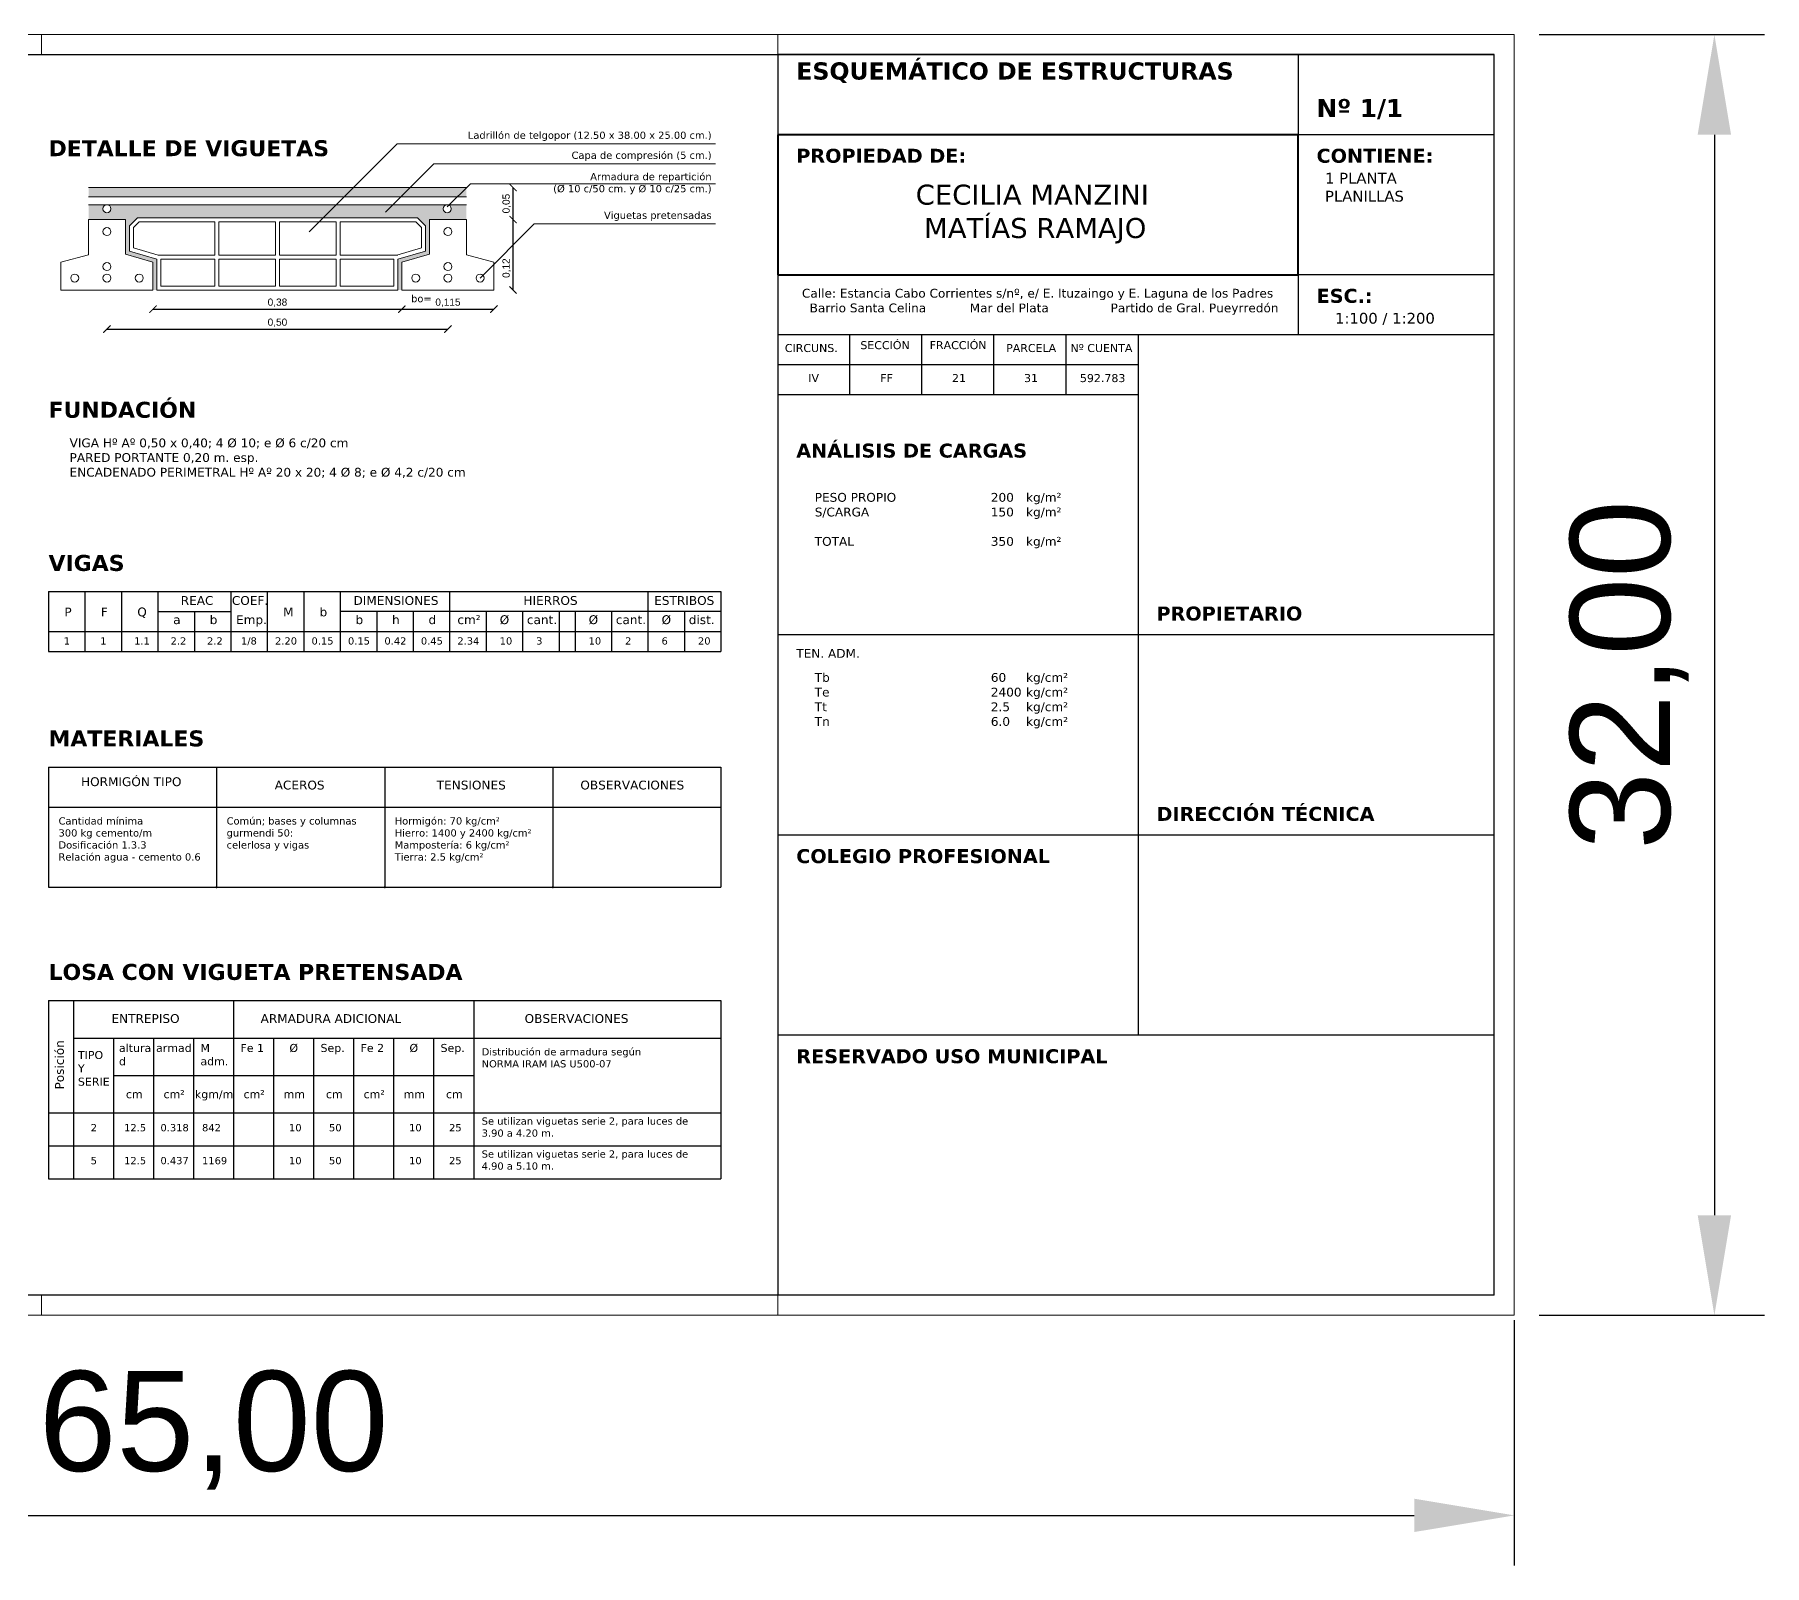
# Model space of a CAD drawing. Header units: millimetres. Extents: x 1433.9 to 1532.4, y 1432.4 to 1474.7.
# Drawn here: x 1489.17 to 1532.4, y 1432.42 to 1470.67 of the extents above; entities that cross this region are included whole.
import ezdxf

# ---------------------------------------------------------------- set-up
doc = ezdxf.new("R2010")
doc.units = ezdxf.units.MM
for name, color, linetype, lineweight in [('0.1', 50, 'Continuous', 0), ('0.2', 40, 'Continuous', 20), ('0.3', 30, 'Continuous', 30), ('0.5', 10, 'Continuous', 40), ('cotas', 104, 'Continuous', 18), ('nomenclatura', 41, 'Continuous', 18)]:
    doc.layers.add(name, color=color, linetype=linetype, lineweight=lineweight)
doc.layers.add('gris', color=252, linetype='Continuous', lineweight=18, true_color=0x696969)
doc.styles.get("Standard").update_dxf_attribs({"font": 'ARIAL.TTF'})
doc.dimstyles.new('BM-1en 100', dxfattribs={"dimtxt": 0.18, "dimasz": 0.18, "dimexe": 0.1, "dimexo": 0.1, "dimgap": 0.05, "dimtad": 1, "dimtxsty": 'Standard', "dimblk": 'ARCHTICK', "dimcen": -0.18, "dimadec": 0, "dimazin": 0, "dimtfac": 1, "dimtmove": 0, "dimatfit": 3, "dimldrblk": 'ARCHTICK', "dimfxl": 1, "dimarcsym": 0})
doc.dimstyles.new('ISO-25', dxfattribs={"dimtxt": 2.5, "dimasz": 2.5, "dimexe": 1.25, "dimexo": 0.625, "dimtad": 1, "dimtxsty": 'Standard', "dimcen": 2.5, "dimadec": 0, "dimazin": 0, "dimtfac": 1, "dimtmove": 0, "dimatfit": 3, "dimfxl": 1, "dimarcsym": 0})

# ---------------------------------------------------------------- blocks, each defined once
blk = doc.blocks.new('*D488')
at = {"layer": 'cotas', "color": 0, "lineweight": -2}
for p, q in [((1461.147, 1438.54), (1461.147, 1432.415)), ((1526.147, 1438.54), (1526.147, 1432.415)), ((1463.647, 1433.665), (1523.647, 1433.665))]:
    blk.add_line(p, q, dxfattribs=at)
at = {"layer": 'cotas', "color": 0}
for points in [[(1463.647, 1434.082), (1463.647, 1433.249), (1461.147, 1433.665)], [(1523.647, 1434.082), (1523.647, 1433.249), (1526.147, 1433.665)]]:
    blk.add_solid(points, dxfattribs=at)
at = {"layer": 'Defpoints', "color": 0}
for p in [(1461.147, 1439.165), (1526.147, 1439.165), (1526.147, 1433.665)]:
    blk.add_point(p, dxfattribs=at)
at = {"layer": 'cotas', "color": 0, "insert": (1493.647, 1435.793), "char_height": 2.5, "attachment_point": 5}
blk.add_mtext('65,00', dxfattribs=at)
blk = doc.blocks.new('*D476')
at = {"layer": 'cotas', "color": 0, "lineweight": -2}
for p, q in [((1526.772, 1470.665), (1532.397, 1470.665)), ((1531.147, 1468.165), (1531.147, 1441.165)), ((1526.772, 1438.665), (1532.397, 1438.665))]:
    blk.add_line(p, q, dxfattribs=at)
at = {"layer": 'cotas', "color": 0}
for points in [[(1530.73, 1468.165), (1531.564, 1468.165), (1531.147, 1470.665)], [(1530.73, 1441.165), (1531.564, 1441.165), (1531.147, 1438.665)]]:
    blk.add_solid(points, dxfattribs=at)
at = {"layer": 'Defpoints', "color": 0}
for p in [(1526.147, 1470.665), (1526.147, 1438.665), (1531.147, 1438.665)]:
    blk.add_point(p, dxfattribs=at)
at = {"layer": 'cotas', "color": 0, "insert": (1529.02, 1454.665), "char_height": 2.5, "attachment_point": 5, "rotation": 90}
blk.add_mtext('32,00', dxfattribs=at)
blk = doc.blocks.new('_ArchTick')
at = {"color": 0, "linetype": 'ByBlock', "const_width": 0.15}
blk.add_lwpolyline([(-0.5, -0.5), (0.5, 0.5)], dxfattribs=at)
blk = doc.blocks.new('*D524')
at = {"layer": 'cotas', "color": 0, "lineweight": -2}
blk.add_line((1492.133, 1463.806), (1498.353, 1463.806), dxfattribs=at)
at = {"layer": 'Defpoints', "color": 0}
for p in [(1492.133, 1463.806), (1498.353, 1463.806), (1498.353, 1463.806)]:
    blk.add_point(p, dxfattribs=at)
at = {"layer": 'cotas', "color": 0, "lineweight": -2, "xscale": 0.18, "yscale": 0.18, "zscale": 0.18, "rotation": 180}
blk.add_blockref('_ArchTick', (1492.133, 1463.806), dxfattribs=at)
at = {"layer": 'cotas', "color": 0, "lineweight": -2, "xscale": 0.18, "yscale": 0.18, "zscale": 0.18}
blk.add_blockref('_ArchTick', (1498.353, 1463.806), dxfattribs=at)
at = {"layer": 'cotas', "color": 0, "insert": (1495.243, 1463.964), "char_height": 0.18, "attachment_point": 5}
blk.add_mtext('0,38', dxfattribs=at)
blk = doc.blocks.new('*D525')
at = {"layer": 'cotas', "color": 0, "lineweight": -2}
blk.add_line((1490.983, 1463.306), (1499.503, 1463.306), dxfattribs=at)
at = {"layer": 'Defpoints', "color": 0}
for p in [(1490.983, 1463.306), (1499.503, 1463.306), (1499.503, 1463.306)]:
    blk.add_point(p, dxfattribs=at)
at = {"layer": 'cotas', "color": 0, "lineweight": -2, "xscale": 0.18, "yscale": 0.18, "zscale": 0.18, "rotation": 180}
blk.add_blockref('_ArchTick', (1490.983, 1463.306), dxfattribs=at)
at = {"layer": 'cotas', "color": 0, "lineweight": -2, "xscale": 0.18, "yscale": 0.18, "zscale": 0.18}
blk.add_blockref('_ArchTick', (1499.503, 1463.306), dxfattribs=at)
at = {"layer": 'cotas', "color": 0, "insert": (1495.243, 1463.464), "char_height": 0.18, "attachment_point": 5}
blk.add_mtext('0,50', dxfattribs=at)
blk = doc.blocks.new('*D526')
at = {"layer": 'cotas', "color": 0, "lineweight": -2}
blk.add_line((1498.353, 1463.806), (1500.653, 1463.806), dxfattribs=at)
at = {"layer": 'Defpoints', "color": 0}
for p in [(1498.353, 1463.806), (1500.653, 1463.806), (1500.653, 1463.806)]:
    blk.add_point(p, dxfattribs=at)
at = {"layer": 'cotas', "color": 0, "lineweight": -2, "xscale": 0.18, "yscale": 0.18, "zscale": 0.18, "rotation": 180}
blk.add_blockref('_ArchTick', (1498.353, 1463.806), dxfattribs=at)
at = {"layer": 'cotas', "color": 0, "lineweight": -2, "xscale": 0.18, "yscale": 0.18, "zscale": 0.18}
blk.add_blockref('_ArchTick', (1500.653, 1463.806), dxfattribs=at)
at = {"layer": 'cotas', "color": 0, "insert": (1499.503, 1463.964), "char_height": 0.18, "attachment_point": 5}
blk.add_mtext('0,115', dxfattribs=at)
blk = doc.blocks.new('*D527')
at = {"layer": 'cotas', "color": 0, "lineweight": -2}
blk.add_line((1501.13, 1464.283), (1501.13, 1466.043), dxfattribs=at)
at = {"layer": 'Defpoints', "color": 0}
for p in [(1501.13, 1466.043), (1501.13, 1466.043), (1501.13, 1464.283)]:
    blk.add_point(p, dxfattribs=at)
at = {"layer": 'cotas', "color": 0, "lineweight": -2, "xscale": 0.18, "yscale": 0.18, "zscale": 0.18}
for p, rotation in [((1501.13, 1466.043), 90), ((1501.13, 1464.283), 270)]:
    blk.add_blockref('_ArchTick', p, dxfattribs=dict(at, rotation=rotation))
at = {"layer": 'cotas', "color": 0, "insert": (1500.972, 1464.83), "char_height": 0.18, "attachment_point": 5, "rotation": 90}
blk.add_mtext('0,12', dxfattribs=at)
blk = doc.blocks.new('*D528')
at = {"layer": 'cotas', "color": 0, "lineweight": -2}
blk.add_line((1501.13, 1466.043), (1501.13, 1466.843), dxfattribs=at)
at = {"layer": 'Defpoints', "color": 0}
for p in [(1501.13, 1466.843), (1501.13, 1466.843), (1501.13, 1466.043)]:
    blk.add_point(p, dxfattribs=at)
at = {"layer": 'cotas', "color": 0, "lineweight": -2, "xscale": 0.18, "yscale": 0.18, "zscale": 0.18}
for p, rotation in [((1501.13, 1466.843), 90), ((1501.13, 1466.043), 270)]:
    blk.add_blockref('_ArchTick', p, dxfattribs=dict(at, rotation=rotation))
at = {"layer": 'cotas', "color": 0, "insert": (1500.972, 1466.443), "char_height": 0.18, "attachment_point": 5, "rotation": 90}
blk.add_mtext('0,05', dxfattribs=at)

msp = doc.modelspace()

# ---------------------------------------------------------------- hatches: boundary and pattern name
at = {"layer": 'gris'}
h = msp.add_hatch(dxfattribs=at)
h.set_pattern_fill('AR-SAND', color=256, scale=0.05, style=0)
h.set_pattern_definition([(37.5, (922.38278, 1171.87191), (-0.003149668, 0.096341188), [0, -0.076, 0, -0.085, 0, -0.08125]), (7.5, (922.38278, 1171.8719), (0.088488835, 0.141107303), [0, -0.041, 0, -0.0685, 0, -0.02625]), (327.5, (922.32128, 1171.87191), (0.155707093, 0.000282953), [0, -0.025, 0, -0.09, 0, -0.1175]), (317.5, (922.32128, 1171.8719), (0.15030633, 0.043883778), [0, -0.0125, 0, -0.059, 0, -0.0675])])
h.paths.add_polyline_path([(1499.963, 1466.843), (1490.523, 1466.843), (1490.523, 1466.612), (1499.963, 1466.612)])
h.paths.add_polyline_path([(1499.471, 1466.412), (1490.997, 1466.412, -0.372729), (1491.083, 1466.313, -1), (1490.883, 1466.313, -0.372729), (1490.968, 1466.412), (1490.523, 1466.412), (1490.523, 1466.043), (1491.443, 1466.043), (1491.443, 1465.183), (1492.133, 1464.983), (1492.133, 1464.283), (1492.233, 1464.283), (1492.233, 1465.058), (1491.543, 1465.258), (1491.543, 1465.883), (1491.743, 1466.083), (1498.743, 1466.083), (1498.943, 1465.883), (1498.943, 1465.258), (1498.253, 1465.058), (1498.253, 1464.283), (1498.353, 1464.283), (1498.353, 1464.983), (1499.043, 1465.183), (1499.043, 1466.043), (1499.963, 1466.043), (1499.963, 1466.412), (1499.5, 1466.412, -0.372729), (1499.585, 1466.313, -1), (1499.385, 1466.313, -0.372729)])

# ---------------------------------------------------------------- linework, layer by layer
at = {"layer": '0.1'}
for p, q in [((1499.963, 1466.843), (1490.523, 1466.843)), ((1490.523, 1466.612), (1499.963, 1466.612)), ((1490.523, 1466.412), (1499.963, 1466.412))]:
    msp.add_line(p, q, dxfattribs=at)
at = {"layer": '0.2'}
for p, q in [((1464.147, 1470.665), (1526.147, 1470.665)), ((1489.347, 1470.165), (1489.347, 1470.665)), ((1507.747, 1470.165), (1507.747, 1470.665)), ((1525.647, 1470.665), (1526.147, 1470.665)), ((1526.147, 1438.665), (1526.147, 1470.665)), ((1490.523, 1465.163), (1490.523, 1466.043)), ((1490.523, 1466.043), (1491.443, 1466.043)), ((1491.443, 1465.183), (1491.443, 1466.043)), ((1491.743, 1466.083), (1491.543, 1465.883)), ((1491.543, 1465.258), (1491.543, 1465.883)), ((1491.784, 1465.983), (1491.643, 1465.842)), ((1491.643, 1465.334), (1491.643, 1465.842)), ((1491.743, 1466.083), (1498.743, 1466.083)), ((1491.784, 1465.983), (1493.677, 1465.983)), ((1493.677, 1465.155), (1493.677, 1465.983)), ((1493.777, 1465.155), (1493.777, 1465.983)), ((1493.777, 1465.983), (1495.193, 1465.983)), ((1495.193, 1465.983), (1495.193, 1465.155)), ((1495.293, 1465.983), (1495.293, 1465.155)), ((1495.293, 1465.983), (1496.709, 1465.983)), ((1496.709, 1465.155), (1496.709, 1465.983)), ((1496.809, 1465.983), (1498.701, 1465.983)), ((1496.809, 1465.155), (1496.809, 1465.983)), ((1498.701, 1465.983), (1498.843, 1465.842)), ((1498.743, 1466.083), (1498.943, 1465.883)), ((1498.843, 1465.334), (1498.843, 1465.842)), ((1498.943, 1465.258), (1498.943, 1465.883)), ((1499.043, 1465.183), (1499.043, 1466.043)), ((1499.963, 1466.043), (1499.043, 1466.043)), ((1499.963, 1465.163), (1499.963, 1466.043)), ((1491.543, 1465.258), (1492.233, 1465.058)), ((1491.643, 1465.334), (1492.261, 1465.155)), ((1498.843, 1465.334), (1498.225, 1465.155)), ((1498.943, 1465.258), (1498.253, 1465.058)), ((1489.833, 1464.983), (1490.523, 1465.163)), ((1489.833, 1464.283), (1489.833, 1464.983)), ((1491.443, 1465.183), (1492.133, 1464.983)), ((1492.133, 1464.283), (1492.133, 1464.983)), ((1492.233, 1464.283), (1492.233, 1465.058)), ((1492.261, 1465.155), (1493.677, 1465.155)), ((1492.333, 1465.058), (1493.677, 1465.058)), ((1492.333, 1464.383), (1492.333, 1465.058)), ((1493.677, 1464.383), (1493.677, 1465.058)), ((1493.777, 1465.155), (1495.193, 1465.155)), ((1493.777, 1465.058), (1495.193, 1465.058)), ((1493.777, 1464.383), (1493.777, 1465.058)), ((1495.193, 1465.058), (1495.193, 1464.383)), ((1495.293, 1465.155), (1496.709, 1465.155)), ((1495.293, 1465.058), (1496.709, 1465.058)), ((1495.293, 1465.058), (1495.293, 1464.383)), ((1496.709, 1464.383), (1496.709, 1465.058)), ((1496.809, 1465.155), (1498.253, 1465.155)), ((1496.809, 1465.058), (1498.153, 1465.058)), ((1496.809, 1464.383), (1496.809, 1465.058)), ((1498.153, 1464.383), (1498.153, 1465.058)), ((1498.253, 1464.283), (1498.253, 1465.058)), ((1499.043, 1465.183), (1498.353, 1464.983)), ((1498.353, 1464.283), (1498.353, 1464.983)), ((1500.653, 1464.983), (1499.963, 1465.163)), ((1500.653, 1464.283), (1500.653, 1464.983)), ((1492.333, 1464.383), (1493.677, 1464.383)), ((1493.777, 1464.383), (1495.193, 1464.383)), ((1495.293, 1464.383), (1496.709, 1464.383)), ((1496.809, 1464.383), (1498.153, 1464.383)), ((1489.833, 1464.283), (1492.133, 1464.283)), ((1492.233, 1464.283), (1498.253, 1464.283)), ((1500.653, 1464.283), (1498.353, 1464.283)), ((1489.347, 1438.665), (1489.347, 1439.165)), ((1489.347, 1439.165), (1489.347, 1438.665)), ((1507.747, 1438.665), (1507.747, 1439.165)), ((1507.747, 1439.165), (1507.747, 1438.665)), ((1526.147, 1438.665), (1464.147, 1438.665))]:
    msp.add_line(p, q, dxfattribs=at)
for centre in [(1490.983, 1466.313), (1499.485, 1466.313), (1490.983, 1465.743), (1499.503, 1465.743), (1490.983, 1464.869), (1499.503, 1464.869), (1490.178, 1464.583), (1490.983, 1464.583), (1491.788, 1464.583), (1498.698, 1464.583), (1499.503, 1464.583), (1500.308, 1464.583)]:
    msp.add_circle(centre, 0.1, dxfattribs=at)
at = {"layer": '0.3', "lineweight": 30}
for p, q in [((1464.647, 1470.165), (1525.647, 1470.165)), ((1525.647, 1470.165), (1507.747, 1470.165)), ((1507.747, 1470.165), (1507.747, 1468.165)), ((1520.747, 1470.165), (1520.747, 1468.165)), ((1525.647, 1439.165), (1525.647, 1470.165)), ((1525.647, 1468.165), (1520.747, 1468.165)), ((1507.747, 1464.665), (1507.747, 1439.165)), ((1525.647, 1464.665), (1520.747, 1464.665)), ((1520.747, 1464.665), (1520.747, 1463.165)), ((1525.647, 1463.165), (1507.747, 1463.165)), ((1509.547, 1461.665), (1509.547, 1463.165)), ((1511.347, 1461.665), (1511.347, 1463.165)), ((1513.147, 1461.665), (1513.147, 1463.165)), ((1514.947, 1461.665), (1514.947, 1463.165)), ((1516.747, 1463.165), (1516.747, 1445.665)), ((1516.747, 1462.415), (1507.747, 1462.415)), ((1516.747, 1461.665), (1507.747, 1461.665)), ((1516.747, 1455.665), (1507.747, 1455.665)), ((1525.647, 1455.665), (1516.747, 1455.665)), ((1525.647, 1450.665), (1507.747, 1450.665)), ((1525.647, 1445.665), (1507.747, 1445.665)), ((1525.647, 1439.165), (1464.647, 1439.165))]:
    msp.add_line(p, q, dxfattribs=at)
at = {"layer": '0.3', "linetype": 'Continuous', "lineweight": 30}
for p, q in [((1489.523, 1456.747), (1506.323, 1456.747)), ((1489.523, 1456.747), (1489.523, 1455.247)), ((1490.434, 1456.747), (1490.434, 1455.247)), ((1491.345, 1456.747), (1491.345, 1455.247)), ((1492.256, 1456.747), (1492.256, 1455.247)), ((1494.079, 1456.747), (1494.079, 1455.247)), ((1494.99, 1456.747), (1494.99, 1455.247)), ((1495.901, 1456.747), (1495.901, 1455.247)), ((1496.812, 1456.747), (1496.812, 1455.247)), ((1499.545, 1456.747), (1499.545, 1455.247)), ((1504.501, 1456.747), (1504.501, 1455.247)), ((1506.323, 1456.747), (1506.323, 1455.247)), ((1506.323, 1456.747), (1506.323, 1455.247)), ((1492.256, 1456.247), (1494.079, 1456.247)), ((1493.168, 1456.247), (1493.168, 1455.247)), ((1506.323, 1456.247), (1496.812, 1456.247)), ((1497.723, 1456.247), (1497.723, 1455.247)), ((1498.634, 1456.247), (1498.634, 1455.247)), ((1500.456, 1456.247), (1500.456, 1455.247)), ((1501.368, 1456.247), (1501.368, 1455.247)), ((1502.279, 1456.247), (1502.279, 1455.247)), ((1502.679, 1456.247), (1502.679, 1455.247)), ((1503.59, 1456.247), (1503.59, 1455.247)), ((1505.412, 1456.247), (1505.412, 1455.247)), ((1489.523, 1455.747), (1506.323, 1455.747)), ((1489.523, 1455.247), (1506.323, 1455.247)), ((1489.523, 1452.362), (1506.323, 1452.362)), ((1489.523, 1452.362), (1489.523, 1449.362)), ((1493.723, 1452.362), (1493.723, 1449.362)), ((1497.923, 1452.362), (1497.923, 1449.362)), ((1502.123, 1452.362), (1502.123, 1449.362)), ((1506.323, 1452.362), (1506.323, 1449.362)), ((1489.523, 1451.362), (1506.323, 1451.362)), ((1489.523, 1449.362), (1506.323, 1449.362)), ((1489.523, 1446.528), (1489.523, 1442.078)), ((1489.523, 1446.528), (1506.323, 1446.528)), ((1490.146, 1446.528), (1490.146, 1442.078)), ((1494.146, 1446.528), (1494.146, 1442.078)), ((1500.146, 1446.528), (1500.146, 1442.078)), ((1506.323, 1446.528), (1506.323, 1442.078)), ((1490.146, 1445.593), (1506.323, 1445.593)), ((1491.146, 1445.593), (1491.146, 1442.078)), ((1492.146, 1445.593), (1492.146, 1442.078)), ((1493.146, 1445.593), (1493.146, 1442.078)), ((1495.146, 1445.593), (1495.146, 1442.078)), ((1496.146, 1445.593), (1496.146, 1442.078)), ((1497.146, 1445.593), (1497.146, 1442.078)), ((1498.146, 1445.593), (1498.146, 1442.078)), ((1499.146, 1445.593), (1499.146, 1442.078)), ((1491.146, 1444.659), (1500.146, 1444.659)), ((1489.523, 1443.724), (1506.323, 1443.724)), ((1489.523, 1442.901), (1506.323, 1442.901)), ((1489.523, 1442.901), (1500.146, 1442.901)), ((1489.523, 1442.901), (1506.323, 1442.901)), ((1489.523, 1442.078), (1506.323, 1442.078)), ((1489.523, 1442.078), (1500.146, 1442.078)), ((1489.523, 1442.078), (1506.323, 1442.078))]:
    msp.add_line(p, q, dxfattribs=at)
at = {"layer": '0.5'}
for p, q in [((1520.747, 1468.165), (1507.747, 1468.165)), ((1507.747, 1468.165), (1507.747, 1464.665)), ((1520.747, 1464.665), (1520.747, 1468.165)), ((1507.747, 1464.665), (1520.747, 1464.665))]:
    msp.add_line(p, q, dxfattribs=at)
for p in [(1493.723, 1449.362), (1497.923, 1449.362), (1502.123, 1449.362)]:
    msp.add_point(p, dxfattribs=at)
at = {"layer": 'cotas'}
for p, q in [((1498.235, 1467.936), (1496.032, 1465.734)), ((1498.235, 1467.936), (1506.192, 1467.936)), ((1499.149, 1467.436), (1497.945, 1466.232)), ((1499.149, 1467.436), (1506.192, 1467.436)), ((1500.064, 1466.936), (1499.485, 1466.358)), ((1500.064, 1466.936), (1506.192, 1466.936)), ((1501.661, 1465.936), (1500.308, 1464.583)), ((1501.661, 1465.936), (1506.192, 1465.936))]:
    msp.add_line(p, q, dxfattribs=at)

# ---------------------------------------------------------------- texts
at = {"layer": 'nomenclatura'}
for s, insert, char_height, width, attachment_point in [('{\\fVerdana|b1|i0|c0|p34;\\H0.9556x;ESQUEMÁTICO DE ESTRUCTURAS}', (1508.207, 1469.972), 0.45, 12.53973, 1), ('{\\fVerdana|b0|i0|c0|p34;Ladrillón de telgopor (12.50 x 38.00 x 25.00 cm.)}', (1506.092, 1468.241), 0.18, 6.45463, 3), ('{\\fVerdana|b1|i0|c0|p34;DETALLE DE VIGUETAS}', (1489.523, 1468.027), 0.4, 11.99306, 1), ('{\\fVerdana|b0|i0|c0|p34;Capa de compresión (5 cm.)}', (1506.092, 1467.741), 0.18, 4.88423, 3), ('{\\fVerdana|b0|i0|c0|p34;Armadura de repartición \\P(%%C 10 c/50 cm. y %%C 10 c/25 cm.)}', (1506.092, 1467.207), 0.18, 6.08011, 3), ('{\\fVerdana|b0|i0|c0|p34;1 PLANTA\\PPLANILLAS}', (1521.418, 1467.213), 0.27, 11.99306, 1), ('{\\fVerdana|b0|i0|c0|p34;Viguetas pretensadas}', (1506.092, 1466.241), 0.18, 4.88423, 3), ('{\\fVerdana|b0|i0|c0|p34;bo=}', (1499.097, 1464.159), 0.18, 0.43203, 3), ('{\\fVerdana|b1|i0|c0|p34;FUNDACIÓN}', (1489.523, 1461.491), 0.4, 11.99306, 1), ('{\\fVerdana|b0|i0|c0|p34;VIGA Hº Aº 0,50 x 0,40; 4 %%C 10; e %%C 6 c/20 cm\\PPARED PORTANTE 0,20 m. esp.\\PENCADENADO PERIMETRAL Hº Aº 20 x 20; 4 %%C 8; e %%C 4,2 c/20 cm}', (1490.049, 1460.574), 0.22, 11.99306, 1), ('{\\fVerdana|b1|i0|c0|p34;ANÁLISIS DE CARGAS}', (1508.207, 1460.446), 0.35, 11.99306, 1), ('{\\fVerdana|b0|i0|c0|p34;PESO PROPIO             ^I^I200 ^Ikg/m²\\PS/CARGA^I^I^I^I150 ^Ikg/m²\\P\\PTOTAL^I^I^I^I350 ^Ikg/m²\\P^I}', (1508.668, 1459.213), 0.22, 11.99306, 1), ('{\\fVerdana|b1|i0|c0|p34;VIGAS}', (1489.523, 1457.664), 0.4, 11.99306, 1), ('{\\fVerdana|b0|i0|c0|p34;REAC}', (1492.827, 1456.636), 0.22, 0.67479, 1), ('{\\fVerdana|b0|i0|c0|p34;COEF.}', (1494.104, 1456.636), 0.22, 0.67479, 1), ('{\\fVerdana|b0|i0|c0|p34;DIMENSIONES}', (1497.143, 1456.636), 0.22, 2.40224, 1), ('{\\fVerdana|b0|i0|c0|p34;HIERROS}', (1501.388, 1456.636), 0.22, 2.40224, 1), ('{\\fVerdana|b0|i0|c0|p34;ESTRIBOS}', (1504.657, 1456.636), 0.22, 2.40224, 1), ('{\\fVerdana|b0|i0|c0|p34;P}', (1489.919, 1456.349), 0.22, 0.67479, 1), ('{\\fVerdana|b0|i0|c0|p34;F}', (1490.83, 1456.349), 0.22, 0.67479, 1), ('{\\fVerdana|b0|i0|c0|p34;Q}', (1491.741, 1456.349), 0.22, 0.67479, 1), ('{\\fVerdana|b0|i0|c0|p34;b}', (1493.55, 1456.156), 0.22, 0.67479, 1), ('{\\fVerdana|b0|i0|c0|p34;Emp.}', (1494.209, 1456.156), 0.22, 0.67479, 1), ('{\\fVerdana|b0|i0|c0|p34;M}', (1495.385, 1456.349), 0.22, 0.67479, 1), ('{\\fVerdana|b0|i0|c0|p34;b}', (1496.296, 1456.349), 0.22, 0.67479, 1), ('{\\fVerdana|b0|i0|c0|p34;b}', (1497.194, 1456.156), 0.22, 0.67479, 1), ('{\\fVerdana|b0|i0|c0|p34;h}', (1498.106, 1456.156), 0.22, 0.67479, 1), ('{\\fVerdana|b0|i0|c0|p34;d}', (1499.017, 1456.156), 0.22, 0.67479, 1), ('{\\fVerdana|b0|i0|c0|p34;cm²}', (1499.738, 1456.156), 0.22, 0.67479, 1), ('{\\fVerdana|b0|i0|c0|p34;%%C}', (1500.797, 1456.156), 0.22, 0.67479, 1), ('{\\fVerdana|b0|i0|c0|p34;%%C}', (1503.019, 1456.156), 0.22, 0.67479, 1), ('{\\fVerdana|b0|i0|c0|p34;%%C}', (1504.841, 1456.156), 0.22, 0.67479, 1), ('{\\fVerdana|b0|i0|c0|p34;dist.}', (1505.52, 1456.156), 0.22, 0.67479, 1), ('{\\fVerdana|b0|i0|c0|p34;a}', (1492.639, 1456.156), 0.22, 0.67479, 1), ('{\\fVerdana|b0|i0|c0|p34;cant.}', (1501.476, 1456.156), 0.22, 0.67479, 1), ('{\\fVerdana|b0|i0|c0|p34;cant.}', (1503.698, 1456.156), 0.22, 0.67479, 1), ('{\\fVerdana|b0|i0|c0|p34;1}', (1489.903, 1455.605), 0.18, 0.36934, 1), ('{\\fVerdana|b0|i0|c0|p34;1}', (1490.814, 1455.605), 0.18, 0.36934, 1), ('{\\fVerdana|b0|i0|c0|p34;1.1}', (1491.662, 1455.605), 0.18, 0.36934, 1), ('{\\fVerdana|b0|i0|c0|p34;2.2}', (1492.573, 1455.605), 0.18, 0.36934, 1), ('{\\fVerdana|b0|i0|c0|p34;2.2}', (1493.484, 1455.605), 0.18, 0.36934, 1), ('{\\fVerdana|b0|i0|c0|p34;1/8}', (1494.331, 1455.605), 0.18, 0.36934, 1), ('{\\fVerdana|b0|i0|c0|p34;2.20}', (1495.183, 1455.605), 0.18, 0.67479, 1), ('{\\fVerdana|b0|i0|c0|p34;0.15}', (1496.094, 1455.605), 0.18, 0.67479, 1), ('{\\fVerdana|b0|i0|c0|p34;0.15}', (1497.005, 1455.605), 0.18, 0.67479, 1), ('{\\fVerdana|b0|i0|c0|p34;0.42}', (1497.916, 1455.605), 0.18, 0.67479, 1), ('{\\fVerdana|b0|i0|c0|p34;0.45}', (1498.827, 1455.605), 0.18, 0.67479, 1), ('{\\fVerdana|b0|i0|c0|p34;2.34}', (1499.738, 1455.605), 0.18, 0.67479, 1), ('{\\fVerdana|b0|i0|c0|p34;10}', (1500.796, 1455.605), 0.18, 0.36934, 1), ('{\\fVerdana|b0|i0|c0|p34;3}', (1501.707, 1455.605), 0.18, 0.36934, 1), ('{\\fVerdana|b0|i0|c0|p34;10}', (1503.018, 1455.605), 0.18, 0.36934, 1), ('{\\fVerdana|b0|i0|c0|p34;2}', (1503.929, 1455.605), 0.18, 0.36934, 1), ('{\\fVerdana|b0|i0|c0|p34;6}', (1504.84, 1455.605), 0.18, 0.36934, 1), ('{\\fVerdana|b0|i0|c0|p34;20}', (1505.751, 1455.605), 0.18, 0.36934, 1), ('{\\fVerdana|b0|i0|c0|p34;TEN. ADM.}', (1508.207, 1455.313), 0.22, 11.99306, 1), ('{\\fVerdana|b0|i0|c0|p34;Tb\\fISOCPEUR|b0|i0|c0|p34;^I\\fVerdana|b0|i0|c0|p34;       ^I^I^I^I60 ^Ikg/cm²\\PTe^I^I^I^I^I2400 ^Ikg/cm²\\PTt^I^I^I^I^I2.5 ^Ikg/cm²\\PTn^I^I^I^I^I6.0 ^Ikg/cm²\\P^I}', (1508.668, 1454.713), 0.22, 11.99306, 1), ('{\\fVerdana|b1|i0|c0|p34;MATERIALES}', (1489.523, 1453.279), 0.4, 11.99306, 1), ('{\\fVerdana|b0|i0|c0|p34;HORMIGÓN TIPO}', (1490.335, 1452.108), 0.22, 2.97113, 1), ('{\\fVerdana|b0|i0|c0|p34;ACEROS}', (1495.174, 1452.024), 0.22, 2.97113, 1), ('{\\fVerdana|b0|i0|c0|p34;TENSIONES}', (1499.222, 1452.024), 0.22, 2.97113, 1), ('{\\fVerdana|b0|i0|c0|p34;OBSERVACIONES}', (1502.812, 1452.024), 0.22, 2.97113, 1), ('{\\fVerdana|b1|i0|c0|p34;DIRECCIÓN TÉCNICA}', (1517.207, 1451.012), 0.35, 11.99306, 7), ('{\\fVerdana|b0|i0|c0|p34;Cantidad mínima \\P300 kg cemento/m\\PDosificación 1.3.3\\PRelación agua - cemento 0.6}', (1489.773, 1451.108), 0.18, 4.08627, 1), ('{\\fVerdana|b0|i0|c0|p34;Común; bases y columnas gurmendi 50: \\Pcelerlosa y vigas}', (1493.973, 1451.108), 0.18, 4.08627, 1), ('{\\fVerdana|b0|i0|c0|p34;Hormigón: 70 kg/cm²\\PHierro: 1400 y 2400 kg/cm²\\PMampostería: 6 kg/cm²\\PTierra: 2.5 kg/cm²}', (1498.173, 1451.108), 0.18, 3.60166, 1), ('{\\fVerdana|b1|i0|c0|p34;LOSA CON VIGUETA PRETENSADA}', (1489.523, 1447.445), 0.4, 11.99306, 1), ('{\\fVerdana|b0|i0|c0|p34;ENTREPISO}', (1491.096, 1446.19), 0.22, 2.97113, 1), ('{\\fVerdana|b0|i0|c0|p34;ARMADURA ADICIONAL}', (1494.822, 1446.19), 0.22, 5.03753, 1), ('{\\fVerdana|b0|i0|c0|p34;OBSERVACIONES}', (1501.419, 1446.19), 0.22, 2.97113, 1), ('{\\fVerdana|b0|i0|c0|p34;altura\\Pd}', (1491.283, 1445.445), 0.2, 0.93462, 1), ('{\\fVerdana|b0|i0|c0|p34;armad}', (1492.211, 1445.445), 0.2, 0.93462, 1), ('{\\fVerdana|b0|i0|c0|p34;M adm.}', (1493.319, 1445.445), 0.2, 0.93462, 1), ('{\\fVerdana|b0|i0|c0|p34;Fe 1}', (1494.319, 1445.445), 0.2, 0.93462, 1), ('{\\fVerdana|b0|i0|c0|p34;%%C}', (1495.542, 1445.445), 0.2, 0.93462, 1), ('{\\fVerdana|b0|i0|c0|p34;Sep.}', (1496.319, 1445.445), 0.2, 0.93462, 1), ('{\\fVerdana|b0|i0|c0|p34;Fe 2}', (1497.319, 1445.445), 0.2, 0.93462, 1), ('{\\fVerdana|b0|i0|c0|p34;%%C}', (1498.542, 1445.445), 0.2, 0.93462, 1), ('{\\fVerdana|b0|i0|c0|p34;Sep.}', (1499.319, 1445.445), 0.2, 0.93462, 1), ('{\\fVerdana|b0|i0|c0|p34;Distribución de armadura según NORMA IRAM IAS U500-07\\P\\P   }', (1500.346, 1445.339), 0.18, 4.08627, 1), ('{\\fVerdana|b0|i0|c0|p34;TIPO Y SERIE}', (1490.258, 1445.269), 0.2, 0.58242, 1), ('{\\fVerdana|b0|i0|c0|p34;cm}', (1491.455, 1444.289), 0.2, 0.93462, 1), ('{\\fVerdana|b0|i0|c0|p34;cm²}', (1492.396, 1444.289), 0.2, 0.93462, 1), ('{\\fVerdana|b0|i0|c0|p34;kgm/m}', (1493.18, 1444.289), 0.2, 0.93462, 1), ('{\\fVerdana|b0|i0|c0|p34;cm²}', (1494.396, 1444.289), 0.2, 0.93462, 1), ('{\\fVerdana|b0|i0|c0|p34;mm}', (1495.396, 1444.289), 0.2, 0.93462, 1), ('{\\fVerdana|b0|i0|c0|p34;cm}', (1496.455, 1444.289), 0.2, 0.93462, 1), ('{\\fVerdana|b0|i0|c0|p34;cm²}', (1497.396, 1444.289), 0.2, 0.93462, 1), ('{\\fVerdana|b0|i0|c0|p34;mm}', (1498.396, 1444.289), 0.2, 0.93462, 1), ('{\\fVerdana|b0|i0|c0|p34;cm}', (1499.455, 1444.289), 0.2, 0.93462, 1), ('{\\fVerdana|b0|i0|c0|p34;2}', (1490.577, 1443.443), 0.18, 0.36934, 1), ('{\\fVerdana|b0|i0|c0|p34;12.5}', (1491.411, 1443.443), 0.18, 0.36934, 1), ('{\\fVerdana|b0|i0|c0|p34;0.318}', (1492.32, 1443.443), 0.18, 0.36934, 1), ('{\\fVerdana|b0|i0|c0|p34;842}', (1493.359, 1443.443), 0.18, 0.36934, 1), ('{\\fVerdana|b0|i0|c0|p34;10}', (1495.532, 1443.443), 0.18, 0.36934, 1), ('{\\fVerdana|b0|i0|c0|p34;50}', (1496.532, 1443.443), 0.18, 0.36934, 1), ('{\\fVerdana|b0|i0|c0|p34;10}', (1498.532, 1443.443), 0.18, 0.36934, 1), ('{\\fVerdana|b0|i0|c0|p34;25}', (1499.532, 1443.443), 0.18, 0.36934, 1), ('{\\fVerdana|b0|i0|c0|p34;5}', (1490.577, 1442.62), 0.18, 0.36934, 1), ('{\\fVerdana|b0|i0|c0|p34;12.5}', (1491.411, 1442.62), 0.18, 0.36934, 1), ('{\\fVerdana|b0|i0|c0|p34;0.437}', (1492.32, 1442.62), 0.18, 0.36934, 1), ('{\\fVerdana|b0|i0|c0|p34;1169}', (1493.359, 1442.62), 0.18, 0.36934, 1), ('{\\fVerdana|b0|i0|c0|p34;10}', (1495.532, 1442.62), 0.18, 0.36934, 1), ('{\\fVerdana|b0|i0|c0|p34;50}', (1496.532, 1442.62), 0.18, 0.36934, 1), ('{\\fVerdana|b0|i0|c0|p34;10}', (1498.532, 1442.62), 0.18, 0.36934, 1), ('{\\fVerdana|b0|i0|c0|p34;25}', (1499.532, 1442.62), 0.18, 0.36934, 1)]:
    msp.add_mtext(s, dxfattribs=dict(at, insert=insert, char_height=char_height, width=width, attachment_point=attachment_point))
at = {"layer": 'nomenclatura', "linetype": 'Continuous', "lineweight": 15}
for s, insert, char_height, width, attachment_point in [('{\\fVerdana|b1|i0|c0|p34;Nº 1/1}', (1521.207, 1469.054), 0.45, 11.99306, 1), ('{\\fVerdana|b1|i0|c0|p34;PROPIEDAD DE:}', (1508.207, 1467.813), 0.35, 11.99306, 1), ('{\\fVerdana|b1|i0|c0|p34;CONTIENE:}', (1521.207, 1467.813), 0.35, 11.99306, 1), ('\\pi3.4436;{\\fVerdana|b0|i0|c0|p34;CECILIA MANZINI \\P\\pi3.6543;MATÍAS RAMAJO}', (1507.747, 1466.916), 0.5, 13, 1), ('{\\fVerdana|b0|i0|c0|p34;Calle: Estancia Cabo Corrientes s/nº, e/ E. Ituzaingo y E. Laguna de los Padres^I         Barrio Santa Celina  ^I       Mar del Plata  ^I       Partido de Gral. Pueyrredón}', (1508.349, 1464.313), 0.22, 12.85806, 1), ('{\\fVerdana|b1|i0|c0|p34;ESC.:}', (1521.207, 1464.313), 0.35, 11.99306, 1), ('{\\fVerdana|b0|i0|c0|p34;1:100 / 1:200}', (1521.668, 1463.713), 0.27, 11.99306, 1), ('{\\fVerdana|b0|i0|c0|p34;CIRCUNS.}', (1507.921, 1462.934), 0.2, 1.8, 1), ('{\\fVerdana|b0|i0|c0|p34;SECCIÓN}', (1509.808, 1463.006), 0.2, 1.8, 1), ('{\\fVerdana|b0|i0|c0|p34;FRACCIÓN}', (1511.54, 1463.006), 0.2, 1.8, 1), ('{\\fVerdana|b0|i0|c0|p34;PARCELA}', (1513.451, 1462.934), 0.2, 1.8, 1), ('{\\fVerdana|b0|i0|c0|p34;Nº CUENTA}', (1515.057, 1462.934), 0.2, 1.8, 1), ('\\pi0.75903;{\\fVerdana|b0|i0|c0|p34;IV}', (1507.747, 1462.184), 0.2, 1.8, 1), ('\\pi0.75709;{\\fVerdana|b0|i0|c0|p34;FF}', (1509.547, 1462.184), 0.2, 1.8, 1), ('\\pi0.75057;{\\fVerdana|b0|i0|c0|p34;21}', (1511.347, 1462.184), 0.2, 1.8, 1), ('\\pi0.75097;{\\fVerdana|b0|i0|c0|p34;31}', (1513.147, 1462.184), 0.2, 1.8, 1), ('\\pi0.34822;{\\fVerdana|b0|i0|c0|p34;592.783}', (1514.947, 1462.183), 0.2, 1.8, 1), ('{\\fVerdana|b1|i0|c0|p34;PROPIETARIO}', (1517.207, 1456.018), 0.35, 11.99306, 7), ('{\\fVerdana|b1|i0|c0|p34;COLEGIO PROFESIONAL}', (1508.207, 1450.313), 0.35, 11.99306, 1), ('{\\fVerdana|b1|i0|c0|p34;RESERVADO USO MUNICIPAL}', (1508.207, 1445.313), 0.35, 11.99306, 1)]:
    msp.add_mtext(s, dxfattribs=dict(at, insert=insert, char_height=char_height, width=width, attachment_point=attachment_point))
at = {"layer": 'nomenclatura', "insert": (1489.686, 1444.306), "char_height": 0.22, "width": 1.31906, "attachment_point": 1, "rotation": 90}
msp.add_mtext('{\\fVerdana|b0|i0|c0|p34;Posición}', dxfattribs=at)
at = {"layer": 'nomenclatura', "linetype": 'Continuous', "char_height": 0.18, "width": 5.56771, "attachment_point": 1}
for s, insert in [('{\\fVerdana|b0|i0|c0|p34;\\PSe utilizan viguetas serie 2, para luces de 3.90 a 4.20 m.   }  ', (1500.346, 1443.908)), ('{\\fVerdana|b0|i0|c0|p34;\\PSe utilizan viguetas serie 2, para luces de 4.90 a 5.10 m.   }  ', (1500.346, 1443.085))]:
    msp.add_mtext(s, dxfattribs=dict(at, insert=insert))

# ---------------------------------------------------------------- dimensions: what is measured, and where the dimension line sits
at = {"layer": 'cotas'}
dim = msp.add_linear_dim(base=(1531.147, 1438.665), p1=(1526.147, 1470.665), p2=(1526.147, 1438.665), angle=90, dimstyle='ISO-25', override={"dimzin": 0, "dimfxl": 0}, dxfattribs=at)
dim.commit()
dim.dimension.update_dxf_attribs({"geometry": '*D476', "text_midpoint": (1529.02, 1454.665)})
dim = msp.add_linear_dim(base=(1501.13, 1466.843), p1=(1501.13, 1466.043), p2=(1501.13, 1466.843), angle=90, text='0,05', dimstyle='BM-1en 100', override={"dimzin": 0}, dxfattribs=at)
dim.commit()
dim.dimension.update_dxf_attribs({"geometry": '*D528', "text_midpoint": (1500.972, 1466.443)})
dim = msp.add_linear_dim(base=(1501.13, 1466.043), p1=(1501.13, 1464.283), p2=(1501.13, 1466.043), angle=90, text='0,12', dimstyle='BM-1en 100', override={"dimzin": 0}, dxfattribs=at)
dim.commit()
dim.dimension.update_dxf_attribs({"geometry": '*D527', "text_midpoint": (1501.13, 1464.83), "dimtype": 160})
for base, p1, p2, text, picture, middle in [((1498.353, 1463.806), (1492.133, 1463.806), (1498.353, 1463.806), '0,38', '*D524', (1495.243, 1463.964)), ((1500.653, 1463.806), (1498.353, 1463.806), (1500.653, 1463.806), '0,115', '*D526', (1499.503, 1463.964)), ((1499.503, 1463.306), (1490.983, 1463.306), (1499.503, 1463.306), '0,50', '*D525', (1495.243, 1463.464))]:
    dim = msp.add_linear_dim(base=base, p1=p1, p2=p2, text=text, dimstyle='BM-1en 100', override={"dimzin": 0}, dxfattribs=at)
    dim.commit()
    dim.dimension.update_dxf_attribs({"geometry": picture, "text_midpoint": middle})
dim = msp.add_linear_dim(base=(1526.147, 1433.665), p1=(1461.147, 1439.165), p2=(1526.147, 1439.165), dimstyle='ISO-25', override={"dimzin": 0, "dimfxl": 0}, dxfattribs=at)
dim.commit()
dim.dimension.update_dxf_attribs({"geometry": '*D488', "text_midpoint": (1493.647, 1435.793)})

doc.saveas('drawing.dxf')
